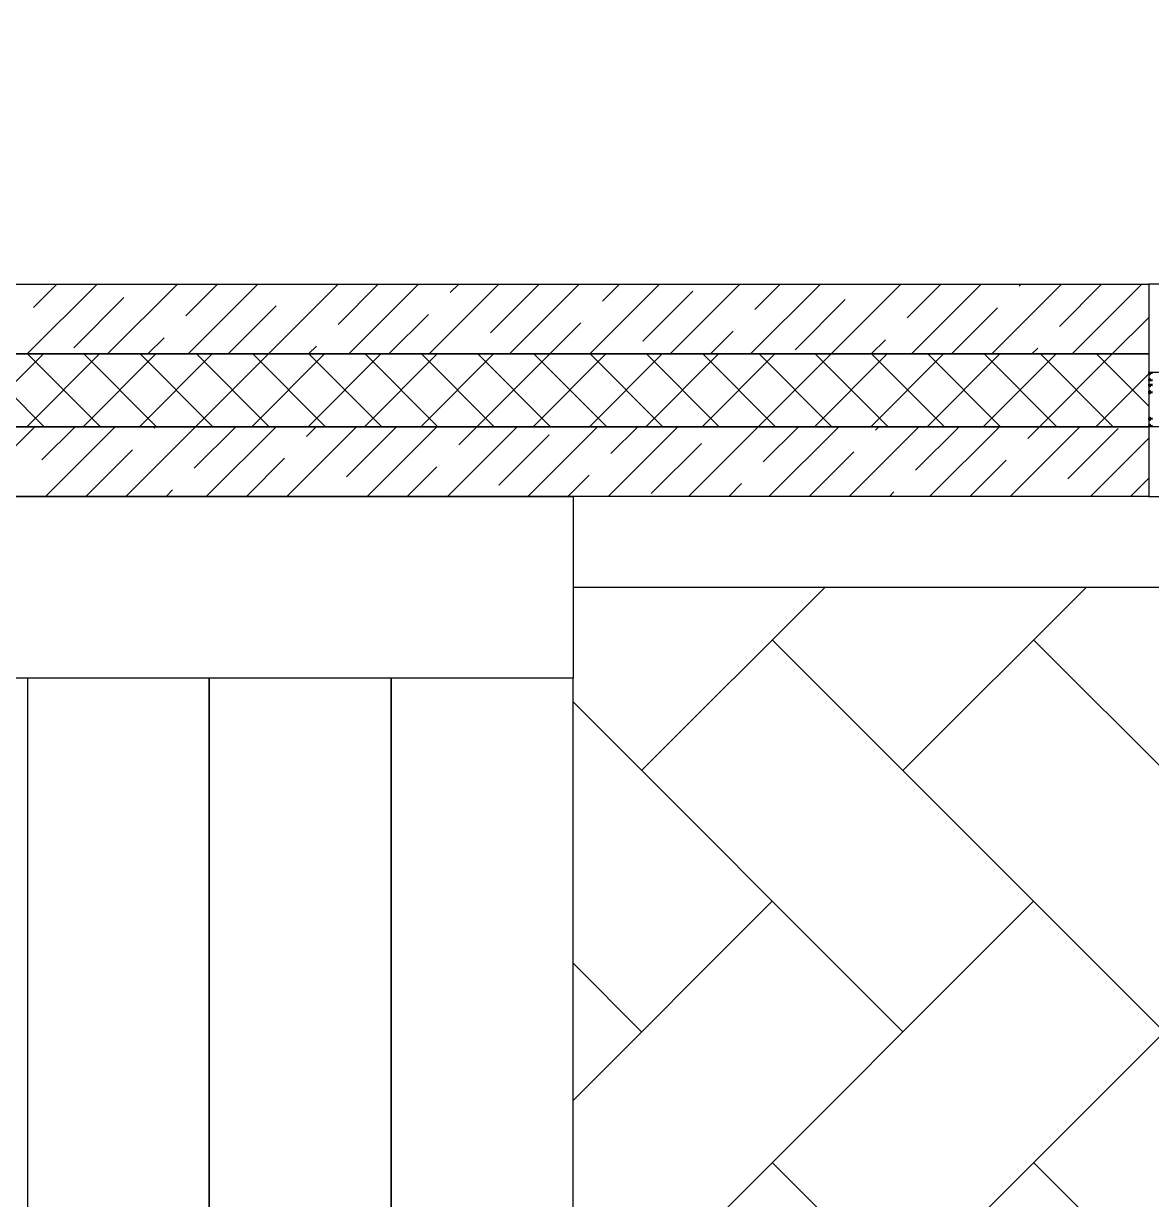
# Model space of a CAD drawing. Header units: millimetres. Extents: x 53645 to 137188, y 78097 to 135533.
# Drawn here: x 78195 to 80056, y 86343 to 88283 of the extents above; entities that cross this region are included whole.
import ezdxf

# ---------------------------------------------------------------- set-up
doc = ezdxf.new("R2010")
doc.units = ezdxf.units.MM
doc.layers.add('GP-POKRITIE1', color=7, linetype='Continuous', lineweight=9)

# ---------------------------------------------------------------- blocks, each defined once
blk = doc.blocks.new('3432')
at = {"color": 0}
for points in [[(3899.7, 3400), (4049.7, 3400), (4049.7, 2800), (4049.7, 2650), (0, 2650)], [(-3000.1, 3150), (949.7, 3150)], [(-900.2, 3035), (-785.2, 3150)], [(-890, 3111.5), (-851.5, 3150)], [(-767.7, 3035), (-652.7, 3150)], [(-638.8, 3097.6), (-586.4, 3150)], [(-635.1, 3035), (-520.1, 3150)], [(-502.5, 3035), (-387.5, 3150)], [(-453.8, 3150), (-453.8, 3150)], [(-387.5, 3083.7), (-321.2, 3150)], [(-369.9, 3035), (-254.9, 3150)], [(-237.3, 3035), (-122.3, 3150)], [(-202.6, 3136.1), (-188.6, 3150)], [(-136.3, 3069.8), (-56, 3150)], [(-104.8, 3035), (10.2, 3150)], [(27.8, 3035), (142.8, 3150)], [(48.7, 3122.1), (76.5, 3150)], [(160.4, 3035), (275.4, 3150)], [(293, 3035), (408, 3150)], [(299.9, 3108.2), (341.7, 3150)], [(425.6, 3035), (540.6, 3150)], [(551.2, 3094.3), (606.9, 3150)], [(558.2, 3035), (673.2, 3150)], [(690.7, 3035), (805.7, 3150)], [(736.1, 3146.7), (739.5, 3150)], [(802.4, 3080.4), (872, 3150)], [(823.3, 3035), (938.3, 3150)], [(949.7, 3150), (949.7, 3035)], [(-823.7, 3045.2), (-740.8, 3128.1)], [(115, 3055.9), (197.8, 3138.7)], [(366.2, 3041.9), (449.1, 3124.8)], [(-568.8, 3035), (-489.6, 3114.2)], [(624.5, 3035), (700.3, 3110.9)], [(-303.6, 3035), (-238.4, 3100.3)], [(-38.5, 3035), (12.9, 3086.4)], [(889.6, 3035), (949.7, 3095.1)], [(226.7, 3035), (264.1, 3072.4)], [(-701.4, 3035), (-674.5, 3061.8)], [(-436.2, 3035), (-423.3, 3047.9)], [(491.9, 3035), (515.4, 3058.5)], [(-3000.1, 3035), (949.7, 3035)], [(949.7, 3035), (-3000.1, 3035)], [(-993.7, 2915), (-873.7, 3035)], [(-872.4, 2915), (-992.4, 3035)], [(-900.9, 2915), (-780.9, 3035)], [(-779.6, 2915), (-899.6, 3035)], [(-808.1, 2915), (-688.1, 3035)], [(-686.8, 2915), (-806.8, 3035)], [(-715.3, 2915), (-595.3, 3035)], [(-594, 2915), (-714, 3035)], [(-622.5, 2915), (-502.5, 3035)], [(-501.2, 2915), (-621.2, 3035)], [(-529.7, 2915), (-409.7, 3035)], [(-408.4, 2915), (-528.4, 3035)], [(-436.9, 2915), (-316.9, 3035)], [(-315.6, 2915), (-435.6, 3035)], [(-344.1, 2915), (-224.1, 3035)], [(-222.8, 2915), (-342.8, 3035)], [(-251.3, 2915), (-131.3, 3035)], [(-130, 2915), (-250, 3035)], [(-158.5, 2915), (-38.5, 3035)], [(-37.2, 2915), (-157.2, 3035)], [(-65.7, 2915), (54.3, 3035)], [(55.6, 2915), (-64.4, 3035)], [(27.2, 2915), (147.2, 3035)], [(148.4, 2915), (28.4, 3035)], [(120, 2915), (240, 3035)], [(241.3, 2915), (121.3, 3035)], [(212.8, 2915), (332.8, 3035)], [(334.1, 2915), (214.1, 3035)], [(305.6, 2915), (425.6, 3035)], [(426.9, 2915), (306.9, 3035)], [(398.4, 2915), (518.4, 3035)], [(519.7, 2915), (399.7, 3035)], [(491.2, 2915), (611.2, 3035)], [(612.5, 2915), (492.5, 3035)], [(584, 2915), (704, 3035)], [(705.3, 2915), (585.3, 3035)], [(676.8, 2915), (796.8, 3035)], [(798.1, 2915), (678.1, 3035)], [(757, 3035), (766.6, 3044.6)], [(769.6, 2915), (889.6, 3035)], [(890.9, 2915), (770.9, 3035)], [(949.7, 2949), (863.7, 3035)], [(949.7, 3035), (949.7, 2915)], [(862.4, 2915), (949.7, 3002.2)], [(-3000.1, 2915), (949.7, 2915)], [(949.7, 2915), (-3000.1, 2915)], [(-1002.7, 2800), (-887.7, 2915)], [(-876.1, 2860.3), (-821.4, 2915)], [(-870.1, 2800), (-755.1, 2915)], [(-737.5, 2800), (-622.5, 2915)], [(-691.1, 2912.7), (-688.8, 2915)], [(-624.8, 2846.4), (-556.2, 2915)], [(-604.9, 2800), (-489.9, 2915)], [(-472.3, 2800), (-357.3, 2915)], [(-439.9, 2898.7), (-423.6, 2915)], [(-373.6, 2832.5), (-291, 2915)], [(-339.8, 2800), (-224.8, 2915)], [(-207.2, 2800), (-92.2, 2915)], [(-188.6, 2884.8), (-158.5, 2915)], [(-74.6, 2800), (40.4, 2915)], [(58, 2800), (173, 2915)], [(62.6, 2870.9), (106.7, 2915)], [(190.6, 2800), (305.6, 2915)], [(313.9, 2857), (371.9, 2915)], [(323.2, 2800), (438.2, 2915)], [(455.7, 2800), (570.7, 2915)], [(498.8, 2909.4), (504.5, 2915)], [(565.1, 2843.1), (637, 2915)], [(588.3, 2800), (703.3, 2915)], [(720.9, 2800), (835.9, 2915)], [(750.1, 2895.4), (769.6, 2915)], [(816.3, 2829.1), (899.2, 2912)], [(949.7, 2915), (949.7, 2800)], [(-122.3, 2818.5), (-39.5, 2901.4)], [(853.5, 2800), (949.7, 2896.2)], [(-803.8, 2800), (-726.9, 2876.9)], [(128.9, 2804.6), (211.8, 2887.5)], [(389.5, 2800), (463, 2873.6)], [(-538.6, 2800), (-475.7, 2862.9)], [(654.6, 2800), (714.3, 2859.6)], [(-273.5, 2800), (-224.4, 2849)], [(-8.3, 2800), (26.8, 2835.1)], [(256.9, 2800), (278.1, 2821.2)], [(919.8, 2800), (949.7, 2829.9)], [(949.7, 2800), (-3000.1, 2800)], [(-671.2, 2800), (-660.6, 2810.6)], [(522, 2800), (529.3, 2807.3)]]:
    blk.add_lwpolyline(points, dxfattribs=at)
for points in [[(2749.7, 3150), (949.7, 3150), (949.7, 2800), (2749.7, 2800)], [(0, 2500), (-3000.1, 2500), (-3000.1, 2800), (0, 2800)], [(-600, 2500), (-900, 2500), (-900, 300), (-600, 300)], [(-300, 2500), (-600, 2500), (-600, 300), (-300, 300)], [(0, 2500), (-300, 2500), (-300, 300), (0, 300)]]:
    blk.add_lwpolyline(points, close=True, dxfattribs=at)
for points in [[(1021.8, 2915), (950.1, 2915, -0.414214), (949.6, 2915.5), (949.6, 2917.4), (949.6, 2917.7), (951.1, 2919.2), (951.6, 2919.2, -0.414214), (952.1, 2918.7), (952.1, 2918.3, -0.198912), (952, 2918.2), (951.4, 2917.5, 0.700208), (951.6, 2917), (955.8, 2917.4, 0.388879)], [(955.8, 2927), (951.9, 2927.3, 0.700208), (951.6, 2926.8), (952, 2926.4, -0.198912), (952.1, 2926.3), (952.1, 2925.9, -0.414214), (951.6, 2925.4), (951.1, 2925.4), (949.6, 2926.9), (949.6, 2929.4), (951.1, 2930.9), (951.6, 2930.9, -0.414214), (952.1, 2930.4), (952.1, 2930, -0.198912), (952, 2929.9), (951.6, 2929.5, 0.700208), (951.9, 2929), (955.8, 2929.3, 0.388879)], [(955.8, 2970.7), (951.9, 2971, 0.700208), (951.6, 2970.5), (952, 2970.1, -0.198912), (952.1, 2970), (952.1, 2969.6, -0.414214), (951.6, 2969.1), (951.1, 2969.1), (949.6, 2970.6), (949.6, 2973.1), (951.1, 2974.6), (951.6, 2974.6, -0.414214), (952.1, 2974.1), (952.1, 2973.7, -0.198912), (952, 2973.6), (951.6, 2973.2, 0.700208), (951.9, 2972.7), (955.8, 2973, 0.388879)], [(955.8, 2982.6), (951.6, 2983, 0.700208), (951.4, 2982.5), (952, 2981.8, -0.198912), (952.1, 2981.7), (952.1, 2981.3, -0.414214), (951.6, 2980.8), (951.1, 2980.8), (949.6, 2982.3), (949.6, 2982.6), (949.6, 2984.5, -0.414214), (950.1, 2985), (955.8, 2985, 0.414214)], [(955.8, 2990.4), (950.1, 2990.4, -0.414214), (949.6, 2990.9), (949.6, 2993.1), (951.1, 2994.6), (951.6, 2994.6, -0.414214), (952.1, 2994.1), (952.1, 2993.7, -0.198912), (952, 2993.6), (951.4, 2992.9, 0.700208), (951.6, 2992.4), (955.8, 2992.8, 0.388879)], [(955.8, 3002.6), (951.6, 3003, 0.700208), (951.4, 3002.5), (952, 3001.8, -0.198912), (952.1, 3001.7), (952.1, 3001.3, -0.414214), (951.6, 3000.8), (951.1, 3000.8), (949.6, 3002.3), (949.6, 3002.6), (949.6, 3004.5, -0.414214), (950.1, 3005), (994.8, 3005)]]:
    blk.add_lwpolyline(points, format="xyb", dxfattribs=at)

msp = doc.modelspace()

# ---------------------------------------------------------------- hatches: boundary and pattern name
at = {"layer": 'GP-POKRITIE1', "ltscale": 100}
h = msp.add_hatch(dxfattribs=at)
h.set_pattern_fill('AR-HBONE', color=252, scale=3, angle=90)
h.set_pattern_definition([(135, (91714.96, -74594.3), (-431.0523, 7e-14), [914.4, -304.8]), (225, (91499.43, -74378.8), (-431.0523, 7e-14), [914.4, -304.8])])
h.paths.add_polyline_path([(61350.8, 95352.7), (73026, 95352.9), (73026, 96202.8), (77926, 96202.8), (77926, 95352.8), (89579.3, 95352.8), (83067.3, 84852.8), (80101, 84852.8), (80101, 83702.8), (59350.8, 83702.5), (59350.8, 84702.8), (76101.3, 84702.8), (76200.8, 84702.8), (79101.6, 84702.8), (79101.6, 87352.8), (83151.2, 87352.8), (83151.3, 88102.8), (83001.5, 88102.8), (83001.5, 93602.8), (83151.5, 93602.8), (83151.5, 94352.8), (76926.8, 94352.8), (76926.7, 95202.8), (73926.3, 95202.8), (73926.3, 94352.9), (61350.8, 94352.7)])

# ---------------------------------------------------------------- next in the draw order: block references
msp.add_blockref('3432', (79101.6, 84702.8))

doc.saveas('drawing.dxf')
